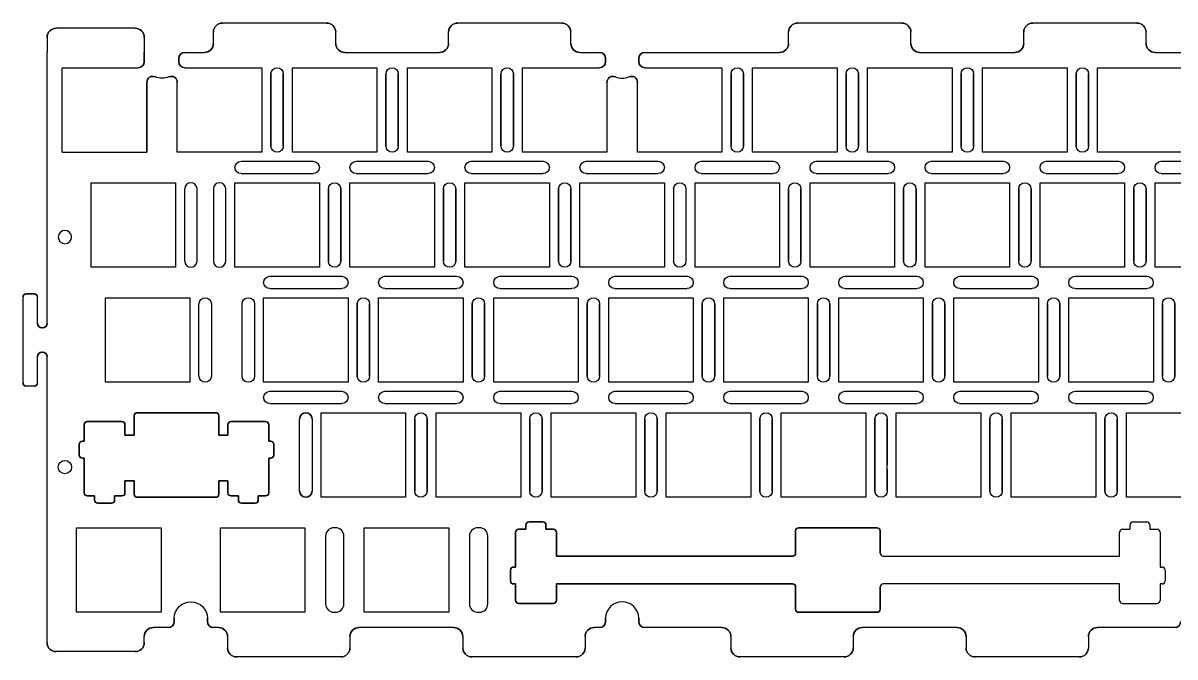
# Model space of a CAD drawing. Header units: millimetres. Extents: x 197 to 514, y 18 to 241.
# Drawn here: x 197.5 to 388.2, y 135.7 to 240.7 of the extents above; entities that cross this region are included whole.
import ezdxf

# ---------------------------------------------------------------- set-up
doc = ezdxf.new("R2010")
doc.units = ezdxf.units.MM
doc.layers.add('1', color=7, linetype='Continuous')
doc.layers.add('248', color=7, linetype='Continuous')

msp = doc.modelspace()

# ---------------------------------------------------------------- linework, layer by layer
for p, q in [((305.21, 213.24), (305.21, 201.29)), ((307.26, 213.24), (307.26, 201.29)), ((380.77, 157.58), (380.77, 156.88)), ((385.8, 156.38), (385.8, 150.61)), ((379.55, 144.58), (385.3, 144.58))]:
    msp.add_line(p, q)
for centre, start, end in [((381.27, 157.58), 90, 180), ((385.3, 156.38), 0, 90), ((379.55, 145.08), 180, 270), ((385.3, 145.08), 270, 360)]:
    msp.add_arc(centre, 0.5, start, end)
at = {"layer": '1'}
for p, q in [((381.27, 158.08), (383.57, 158.08)), ((386.62, 150.11), (386.62, 148.31))]:
    msp.add_line(p, q, dxfattribs=at)
for centre, start, end in [((379.55, 156.38), 90, 180), ((383.57, 157.58), 360, 90), ((339.92, 152.91), 179.9988, 270), ((386.12, 150.11), 0, 90), ((339.92, 147.31), 90, 180.0012), ((386.12, 148.31), 270, 360)]:
    msp.add_arc(centre, 0.5, start, end, dxfattribs=at)
for points in [[(379.55, 156.88), (380.19, 156.88), (380.48, 156.88), (380.77, 156.88)], [(384.07, 157.58), (384.07, 157.18), (384.07, 157.03), (384.07, 156.88)], [(384.07, 156.88), (384.35, 156.88), (384.63, 156.88), (385.3, 156.88)], [(379.05, 152.41), (379.05, 153.53), (379.05, 154.65), (379.05, 156.38)], [(339.92, 152.41), (354.48, 152.41), (366.76, 152.41), (379.05, 152.41)], [(379.05, 147.81), (366.82, 147.81), (354.6, 147.81), (339.92, 147.81)], [(379.05, 145.08), (379.05, 146.67), (379.05, 147.24), (379.05, 147.81)], [(385.8, 147.81), (385.8, 147.25), (385.8, 146.68), (385.8, 145.08)], [(386.12, 147.81), (385.9, 147.81), (385.85, 147.81), (385.8, 147.81)]]:
    msp.add_open_spline(points, degree=3, dxfattribs=at)
msp.add_open_spline([(385.8, 150.61), (385.91, 150.61), (385.96, 150.61), (386.02, 150.61), (386.12, 150.61)], degree=3, knots=[0, 0, 0, 0, 1, 2.418144, 2.418144, 2.418144, 2.418144], dxfattribs=at)
at = {"layer": '248'}
for p, q in [((247.76, 240.71), (230.51, 240.71)), ((247.76, 240.71), (230.51, 240.71)), ((286.7, 240.71), (269.45, 240.71)), ((286.7, 240.71), (269.45, 240.71)), ((343.01, 240.71), (325.76, 240.71)), ((343.01, 240.71), (325.76, 240.71)), ((381.95, 240.71), (364.7, 240.71)), ((381.95, 240.71), (364.7, 240.71)), ((216.06, 239.84), (202.96, 239.84)), ((216.06, 239.84), (202.96, 239.84)), ((229.01, 237.34), (229.01, 239.21)), ((229.01, 237.34), (229.01, 239.21)), ((249.26, 237.34), (249.26, 239.21)), ((249.26, 237.34), (249.26, 239.21)), ((267.95, 237.34), (267.95, 239.21)), ((267.95, 237.34), (267.95, 239.21)), ((288.2, 237.34), (288.2, 239.21)), ((288.2, 237.34), (288.2, 239.21)), ((324.26, 237.34), (324.26, 239.21)), ((324.26, 237.34), (324.26, 239.21)), ((344.51, 237.34), (344.51, 239.21)), ((344.51, 237.34), (344.51, 239.21)), ((363.2, 237.34), (363.2, 239.21)), ((363.2, 237.34), (363.2, 239.21)), ((383.45, 237.34), (383.45, 239.21)), ((383.45, 237.34), (383.45, 239.21)), ((201.46, 238.34), (201.46, 235.84)), ((201.46, 238.34), (201.46, 235.84)), ((217.56, 238.34), (217.56, 235.84)), ((217.56, 238.34), (217.56, 235.84)), ((201.46, 190.96), (201.46, 235.84)), ((201.46, 190.96), (201.46, 235.84)), ((217.56, 234.31), (217.56, 235.84)), ((217.56, 235.84), (217.56, 234.31)), ((223.26, 234.84), (223.26, 234.31)), ((223.26, 234.31), (223.26, 234.84)), ((224.26, 235.84), (227.51, 235.84)), ((224.26, 235.84), (227.51, 235.84)), ((250.76, 235.84), (266.45, 235.84)), ((250.76, 235.84), (266.45, 235.84)), ((289.7, 235.84), (292.95, 235.84)), ((289.7, 235.84), (292.95, 235.84)), ((293.95, 234.31), (293.95, 234.84)), ((293.95, 234.84), (293.95, 234.31)), ((299.45, 234.84), (299.45, 234.31)), ((299.45, 234.31), (299.45, 234.84)), ((300.45, 235.84), (322.76, 235.84)), ((300.45, 235.84), (322.76, 235.84)), ((346.01, 235.84), (361.7, 235.84)), ((346.01, 235.84), (361.7, 235.84)), ((384.95, 235.84), (407.26, 235.84)), ((384.95, 235.84), (407.26, 235.84)), ((203.98, 233.31), (216.56, 233.31)), ((203.98, 219.31), (203.98, 233.31)), ((203.98, 233.31), (216.56, 233.31)), ((203.98, 219.31), (203.98, 233.31)), ((224.26, 233.31), (237.03, 233.31)), ((224.26, 233.31), (237.03, 233.31)), ((237.03, 233.31), (237.03, 219.31)), ((237.03, 233.31), (237.03, 219.31)), ((242.08, 233.31), (256.08, 233.31)), ((242.08, 233.31), (256.08, 233.31)), ((242.08, 219.31), (242.08, 233.31)), ((242.08, 219.31), (242.08, 233.31)), ((256.08, 233.31), (256.08, 219.31)), ((256.08, 233.31), (256.08, 219.31)), ((261.13, 219.31), (261.13, 233.31)), ((261.13, 219.31), (261.13, 233.31)), ((261.13, 233.31), (275.13, 233.31)), ((261.13, 233.31), (275.13, 233.31)), ((275.13, 233.31), (275.13, 219.31)), ((275.13, 233.31), (275.13, 219.31)), ((280.18, 233.31), (292.95, 233.31)), ((280.18, 219.31), (280.18, 233.31)), ((280.18, 233.31), (292.95, 233.31)), ((280.18, 219.31), (280.18, 233.31)), ((300.45, 233.31), (313.23, 233.31)), ((300.45, 233.31), (313.23, 233.31)), ((313.23, 233.31), (313.23, 219.31)), ((313.23, 233.31), (313.23, 219.31)), ((318.28, 233.31), (332.28, 233.31)), ((318.28, 219.31), (318.28, 233.31)), ((318.28, 233.31), (332.28, 233.31)), ((318.28, 219.31), (318.28, 233.31)), ((332.28, 233.31), (332.28, 219.31)), ((332.28, 233.31), (332.28, 219.31)), ((337.33, 219.31), (337.33, 233.31)), ((337.33, 233.31), (351.33, 233.31)), ((337.33, 219.31), (337.33, 233.31)), ((337.33, 233.31), (351.33, 233.31)), ((351.33, 233.31), (351.33, 219.31)), ((351.33, 233.31), (351.33, 219.31)), ((356.38, 219.31), (356.38, 233.31)), ((356.38, 219.31), (356.38, 233.31)), ((356.38, 233.31), (370.38, 233.31)), ((356.38, 233.31), (370.38, 233.31)), ((370.38, 233.31), (370.38, 219.31)), ((370.38, 233.31), (370.38, 219.31)), ((375.43, 219.31), (375.43, 233.31)), ((375.43, 219.31), (375.43, 233.31)), ((375.43, 233.31), (389.43, 233.31)), ((375.43, 233.31), (389.43, 233.31)), ((217.98, 219.31), (217.98, 230.88)), ((217.98, 230.88), (217.98, 219.31)), ((223.03, 219.31), (223.03, 230.88)), ((223.03, 219.31), (223.03, 230.88)), ((238.53, 220.34), (238.53, 232.29)), ((238.53, 232.29), (238.53, 220.34)), ((240.58, 220.34), (240.58, 232.29)), ((240.58, 232.29), (240.58, 220.34)), ((257.58, 220.34), (257.58, 232.29)), ((257.58, 232.29), (257.58, 220.34)), ((259.63, 220.34), (259.63, 232.29)), ((259.63, 232.29), (259.63, 220.34)), ((276.63, 232.29), (276.63, 220.34)), ((276.63, 220.34), (276.63, 232.29)), ((278.68, 220.34), (278.68, 232.29)), ((278.68, 232.29), (278.68, 220.34)), ((294.18, 230.88), (294.18, 219.31)), ((294.18, 230.88), (294.18, 219.31)), ((299.23, 219.31), (299.23, 230.88)), ((299.23, 219.31), (299.23, 230.88)), ((314.73, 220.34), (314.73, 232.29)), ((314.73, 232.29), (314.73, 220.34)), ((316.78, 232.29), (316.78, 220.34)), ((316.78, 220.34), (316.78, 232.29)), ((333.78, 220.34), (333.78, 232.29)), ((333.78, 232.29), (333.78, 220.34)), ((335.83, 220.34), (335.83, 232.29)), ((335.83, 232.29), (335.83, 220.34)), ((352.83, 232.29), (352.83, 220.34)), ((352.83, 220.34), (352.83, 232.29)), ((354.88, 232.29), (354.88, 220.34)), ((354.88, 220.34), (354.88, 232.29)), ((371.88, 232.29), (371.88, 220.34)), ((371.88, 220.34), (371.88, 232.29)), ((373.93, 220.34), (373.93, 232.29)), ((373.93, 232.29), (373.93, 220.34)), ((203.98, 219.31), (217.98, 219.31)), ((203.98, 219.31), (217.98, 219.31)), ((237.03, 219.31), (223.03, 219.31)), ((237.03, 219.31), (223.03, 219.31)), ((233.58, 217.81), (245.53, 217.81)), ((233.58, 217.81), (245.53, 217.81)), ((256.08, 219.31), (242.08, 219.31)), ((256.08, 219.31), (242.08, 219.31)), ((252.63, 217.81), (264.58, 217.81)), ((252.63, 217.81), (264.58, 217.81)), ((275.13, 219.31), (261.13, 219.31)), ((275.13, 219.31), (261.13, 219.31)), ((271.68, 217.81), (283.63, 217.81)), ((271.68, 217.81), (283.63, 217.81)), ((294.18, 219.31), (280.18, 219.31)), ((294.18, 219.31), (280.18, 219.31)), ((290.73, 217.81), (302.68, 217.81)), ((290.73, 217.81), (302.68, 217.81)), ((313.23, 219.31), (299.23, 219.31)), ((313.23, 219.31), (299.23, 219.31)), ((309.78, 217.81), (321.73, 217.81)), ((309.78, 217.81), (321.73, 217.81)), ((332.28, 219.31), (318.28, 219.31)), ((332.28, 219.31), (318.28, 219.31)), ((328.83, 217.81), (340.78, 217.81)), ((328.83, 217.81), (340.78, 217.81)), ((351.33, 219.31), (337.33, 219.31)), ((351.33, 219.31), (337.33, 219.31)), ((347.88, 217.81), (359.83, 217.81)), ((347.88, 217.81), (359.83, 217.81)), ((370.38, 219.31), (356.38, 219.31)), ((370.38, 219.31), (356.38, 219.31)), ((366.93, 217.81), (378.88, 217.81)), ((366.93, 217.81), (378.88, 217.81)), ((389.43, 219.31), (375.43, 219.31)), ((389.43, 219.31), (375.43, 219.31)), ((385.98, 217.81), (397.93, 217.81)), ((385.98, 217.81), (397.93, 217.81)), ((245.53, 215.76), (233.58, 215.76)), ((245.53, 215.76), (233.58, 215.76)), ((264.58, 215.76), (252.63, 215.76)), ((264.58, 215.76), (252.63, 215.76)), ((283.63, 215.76), (271.68, 215.76)), ((283.63, 215.76), (271.68, 215.76)), ((302.68, 215.76), (290.73, 215.76)), ((302.68, 215.76), (290.73, 215.76)), ((321.73, 215.76), (309.78, 215.76)), ((321.73, 215.76), (309.78, 215.76)), ((340.78, 215.76), (328.83, 215.76)), ((340.78, 215.76), (328.83, 215.76)), ((359.83, 215.76), (347.88, 215.76)), ((359.83, 215.76), (347.88, 215.76)), ((378.88, 215.76), (366.93, 215.76)), ((378.88, 215.76), (366.93, 215.76)), ((397.93, 215.76), (385.98, 215.76)), ((397.93, 215.76), (385.98, 215.76)), ((208.74, 200.26), (208.74, 214.26)), ((208.74, 214.26), (222.74, 214.26)), ((208.74, 214.26), (222.74, 214.26)), ((208.74, 200.26), (208.74, 214.26)), ((222.74, 214.26), (222.74, 200.26)), ((222.74, 214.26), (222.74, 200.26)), ((232.56, 200.26), (232.56, 214.26)), ((232.56, 200.26), (232.56, 214.26)), ((232.56, 214.26), (246.56, 214.26)), ((232.56, 214.26), (246.56, 214.26)), ((246.56, 214.26), (246.56, 200.26)), ((246.56, 214.26), (246.56, 200.26)), ((251.61, 200.26), (251.61, 214.26)), ((251.61, 200.26), (251.61, 214.26)), ((251.61, 214.26), (265.61, 214.26)), ((251.61, 214.26), (265.61, 214.26)), ((265.61, 214.26), (265.61, 200.26)), ((265.61, 214.26), (265.61, 200.26)), ((270.66, 200.26), (270.66, 214.26)), ((270.66, 214.26), (284.66, 214.26)), ((270.66, 214.26), (284.66, 214.26)), ((270.66, 200.26), (270.66, 214.26)), ((284.66, 214.26), (284.66, 200.26)), ((284.66, 214.26), (284.66, 200.26)), ((289.71, 200.26), (289.71, 214.26)), ((289.71, 200.26), (289.71, 214.26)), ((289.71, 214.26), (303.7, 214.26)), ((289.71, 214.26), (303.7, 214.26)), ((303.7, 214.26), (303.7, 200.26)), ((303.7, 214.26), (303.7, 200.26)), ((308.76, 214.26), (322.75, 214.26)), ((308.76, 200.26), (308.76, 214.26)), ((308.76, 214.26), (322.75, 214.26)), ((308.76, 200.26), (308.76, 214.26)), ((322.75, 214.26), (322.75, 200.26)), ((322.75, 214.26), (322.75, 200.26)), ((327.81, 214.26), (341.8, 214.26)), ((327.81, 200.26), (327.81, 214.26)), ((327.81, 200.26), (327.81, 214.26)), ((327.81, 214.26), (341.8, 214.26)), ((341.8, 214.26), (341.8, 200.26)), ((341.8, 214.26), (341.8, 200.26)), ((346.86, 214.26), (360.85, 214.26)), ((346.86, 200.26), (346.86, 214.26)), ((346.86, 214.26), (360.85, 214.26)), ((346.86, 200.26), (346.86, 214.26)), ((360.85, 214.26), (360.85, 200.26)), ((360.85, 214.26), (360.85, 200.26)), ((365.91, 200.26), (365.91, 214.26)), ((365.91, 200.26), (365.91, 214.26)), ((365.91, 214.26), (379.9, 214.26)), ((365.91, 214.26), (379.9, 214.26)), ((379.9, 214.26), (379.9, 200.26)), ((379.9, 214.26), (379.9, 200.26)), ((384.96, 214.26), (398.95, 214.26)), ((384.96, 214.26), (398.95, 214.26)), ((384.96, 200.26), (384.96, 214.26)), ((384.96, 200.26), (384.96, 214.26)), ((224.24, 213.24), (224.24, 201.29)), ((224.24, 213.24), (224.24, 201.29)), ((226.29, 201.29), (226.29, 213.24)), ((226.29, 201.29), (226.29, 213.24)), ((229.01, 213.24), (229.01, 201.29)), ((229.01, 213.24), (229.01, 201.29)), ((231.06, 201.29), (231.06, 213.24)), ((231.06, 201.29), (231.06, 213.24)), ((248.06, 201.29), (248.06, 213.24)), ((248.06, 213.24), (248.06, 201.29)), ((250.11, 201.29), (250.11, 213.24)), ((250.11, 213.24), (250.11, 201.29)), ((267.11, 201.29), (267.11, 213.24)), ((267.11, 213.24), (267.11, 201.29)), ((269.16, 201.29), (269.16, 213.24)), ((269.16, 213.24), (269.16, 201.29)), ((286.16, 201.29), (286.16, 213.24)), ((286.16, 213.24), (286.16, 201.29)), ((288.21, 213.24), (288.21, 201.29)), ((288.21, 201.29), (288.21, 213.24)), ((324.26, 213.24), (324.26, 201.29)), ((324.26, 201.29), (324.26, 213.24)), ((326.31, 201.29), (326.31, 213.24)), ((326.31, 213.24), (326.31, 201.29)), ((343.31, 213.24), (343.31, 201.29)), ((343.31, 201.29), (343.31, 213.24)), ((345.36, 201.29), (345.36, 213.24)), ((345.36, 213.24), (345.36, 201.29)), ((362.36, 201.29), (362.36, 213.24)), ((362.36, 213.24), (362.36, 201.29)), ((364.41, 213.24), (364.41, 201.29)), ((364.41, 201.29), (364.41, 213.24)), ((381.41, 213.24), (381.41, 201.29)), ((381.41, 201.29), (381.41, 213.24)), ((383.46, 213.24), (383.46, 201.29)), ((383.46, 201.29), (383.46, 213.24)), ((222.74, 200.26), (208.74, 200.26)), ((222.74, 200.26), (208.74, 200.26)), ((246.56, 200.26), (232.56, 200.26)), ((246.56, 200.26), (232.56, 200.26)), ((238.34, 198.76), (250.29, 198.76)), ((238.34, 198.76), (250.29, 198.76)), ((265.61, 200.26), (251.61, 200.26)), ((265.61, 200.26), (251.61, 200.26)), ((257.39, 198.76), (269.34, 198.76)), ((257.39, 198.76), (269.34, 198.76)), ((284.66, 200.26), (270.66, 200.26)), ((284.66, 200.26), (270.66, 200.26)), ((276.44, 198.76), (288.39, 198.76)), ((276.44, 198.76), (288.39, 198.76)), ((303.7, 200.26), (289.71, 200.26)), ((303.7, 200.26), (289.71, 200.26)), ((295.49, 198.76), (307.44, 198.76)), ((295.49, 198.76), (307.44, 198.76)), ((322.75, 200.26), (308.76, 200.26)), ((322.75, 200.26), (308.76, 200.26)), ((314.54, 198.76), (326.49, 198.76)), ((314.54, 198.76), (326.49, 198.76)), ((341.8, 200.26), (327.81, 200.26)), ((341.8, 200.26), (327.81, 200.26)), ((333.59, 198.76), (345.54, 198.76)), ((333.59, 198.76), (345.54, 198.76)), ((360.85, 200.26), (346.86, 200.26)), ((360.85, 200.26), (346.86, 200.26)), ((352.64, 198.76), (364.59, 198.76)), ((352.64, 198.76), (364.59, 198.76)), ((379.9, 200.26), (365.91, 200.26)), ((379.9, 200.26), (365.91, 200.26)), ((371.69, 198.76), (383.64, 198.76)), ((371.69, 198.76), (383.64, 198.76)), ((398.95, 200.26), (384.96, 200.26)), ((398.95, 200.26), (384.96, 200.26)), ((250.29, 196.71), (238.34, 196.71)), ((250.29, 196.71), (238.34, 196.71)), ((269.34, 196.71), (257.39, 196.71)), ((269.34, 196.71), (257.39, 196.71)), ((288.39, 196.71), (276.44, 196.71)), ((288.39, 196.71), (276.44, 196.71)), ((307.44, 196.71), (295.49, 196.71)), ((307.44, 196.71), (295.49, 196.71)), ((326.49, 196.71), (314.54, 196.71)), ((326.49, 196.71), (314.54, 196.71)), ((345.54, 196.71), (333.59, 196.71)), ((345.54, 196.71), (333.59, 196.71)), ((364.59, 196.71), (352.64, 196.71)), ((364.59, 196.71), (352.64, 196.71)), ((383.64, 196.71), (371.69, 196.71)), ((383.64, 196.71), (371.69, 196.71)), ((197.48, 181.09), (197.48, 195.34)), ((197.48, 181.09), (197.48, 195.34)), ((199.36, 195.84), (197.98, 195.84)), ((197.98, 195.84), (199.36, 195.84)), ((199.86, 190.96), (199.86, 195.34)), ((199.86, 190.96), (199.86, 195.34)), ((211.12, 181.21), (211.12, 195.21)), ((211.12, 195.21), (225.12, 195.21)), ((211.12, 181.21), (211.12, 195.21)), ((211.12, 195.21), (225.12, 195.21)), ((225.12, 195.21), (225.12, 181.21)), ((225.12, 195.21), (225.12, 181.21)), ((237.32, 181.21), (237.32, 195.21)), ((237.32, 195.21), (251.32, 195.21)), ((237.32, 181.21), (237.32, 195.21)), ((237.32, 195.21), (251.32, 195.21)), ((251.32, 195.21), (251.32, 181.21)), ((251.32, 195.21), (251.32, 181.21)), ((256.37, 195.21), (270.37, 195.21)), ((256.37, 181.21), (256.37, 195.21)), ((256.37, 195.21), (270.37, 195.21)), ((256.37, 181.21), (256.37, 195.21)), ((270.37, 195.21), (270.37, 181.21)), ((270.37, 195.21), (270.37, 181.21)), ((275.42, 195.21), (289.42, 195.21)), ((275.42, 195.21), (289.42, 195.21)), ((275.42, 181.21), (275.42, 195.21)), ((275.42, 181.21), (275.42, 195.21)), ((289.42, 195.21), (289.42, 181.21)), ((289.42, 195.21), (289.42, 181.21)), ((294.47, 195.21), (308.47, 195.21)), ((294.47, 181.21), (294.47, 195.21)), ((294.47, 195.21), (308.47, 195.21)), ((294.47, 181.21), (294.47, 195.21)), ((308.47, 195.21), (308.47, 181.21)), ((308.47, 195.21), (308.47, 181.21)), ((313.52, 181.21), (313.52, 195.21)), ((313.52, 195.21), (327.52, 195.21)), ((313.52, 195.21), (327.52, 195.21)), ((313.52, 181.21), (313.52, 195.21)), ((327.52, 195.21), (327.52, 181.21)), ((327.52, 195.21), (327.52, 181.21)), ((332.57, 195.21), (346.57, 195.21)), ((332.57, 181.21), (332.57, 195.21)), ((332.57, 195.21), (346.57, 195.21)), ((332.57, 181.21), (332.57, 195.21)), ((346.57, 195.21), (346.57, 181.21)), ((346.57, 195.21), (346.57, 181.21)), ((351.62, 195.21), (365.62, 195.21)), ((351.62, 195.21), (365.62, 195.21)), ((351.62, 181.21), (351.62, 195.21)), ((351.62, 181.21), (351.62, 195.21)), ((365.62, 195.21), (365.62, 181.21)), ((365.62, 195.21), (365.62, 181.21)), ((370.67, 195.21), (384.67, 195.21)), ((370.67, 181.21), (370.67, 195.21)), ((370.67, 195.21), (384.67, 195.21)), ((370.67, 181.21), (370.67, 195.21)), ((384.67, 195.21), (384.67, 181.21)), ((384.67, 195.21), (384.67, 181.21)), ((226.62, 182.24), (226.62, 194.19)), ((226.62, 182.24), (226.62, 194.19)), ((228.67, 194.19), (228.67, 182.24)), ((228.67, 194.19), (228.67, 182.24)), ((233.77, 182.24), (233.77, 194.19)), ((233.77, 182.24), (233.77, 194.19)), ((235.82, 194.19), (235.82, 182.24)), ((235.82, 194.19), (235.82, 182.24)), ((252.82, 194.19), (252.82, 182.24)), ((252.82, 182.24), (252.82, 194.19)), ((254.87, 194.19), (254.87, 182.24)), ((254.87, 182.24), (254.87, 194.19)), ((271.87, 182.24), (271.87, 194.19)), ((271.87, 194.19), (271.87, 182.24)), ((273.92, 194.19), (273.92, 182.24)), ((273.92, 182.24), (273.92, 194.19)), ((290.92, 182.24), (290.92, 194.19)), ((290.92, 194.19), (290.92, 182.24)), ((292.97, 194.19), (292.97, 182.24)), ((292.97, 182.24), (292.97, 194.19)), ((309.97, 194.19), (309.97, 182.24)), ((309.97, 182.24), (309.97, 194.19)), ((312.02, 194.19), (312.02, 182.24)), ((312.02, 182.24), (312.02, 194.19)), ((329.02, 182.24), (329.02, 194.19)), ((329.02, 194.19), (329.02, 182.24)), ((331.07, 182.24), (331.07, 194.19)), ((331.07, 194.19), (331.07, 182.24)), ((348.07, 194.19), (348.07, 182.24)), ((348.07, 182.24), (348.07, 194.19)), ((350.12, 182.24), (350.12, 194.19)), ((350.12, 194.19), (350.12, 182.24)), ((367.12, 182.24), (367.12, 194.19)), ((367.12, 194.19), (367.12, 182.24)), ((369.17, 194.19), (369.17, 182.24)), ((369.17, 182.24), (369.17, 194.19)), ((386.17, 194.19), (386.17, 182.24)), ((386.17, 182.24), (386.17, 194.19)), ((388.22, 194.19), (388.22, 182.24)), ((388.22, 182.24), (388.22, 194.19)), ((200.61, 190.21), (200.71, 190.21)), ((200.71, 190.21), (200.61, 190.21)), ((199.86, 181.09), (199.86, 185.46)), ((199.86, 181.09), (199.86, 185.46)), ((200.71, 186.21), (200.61, 186.21)), ((200.71, 186.21), (200.61, 186.21)), ((201.46, 140.79), (201.46, 185.46)), ((201.46, 140.79), (201.46, 185.46)), ((199.36, 180.59), (197.98, 180.59)), ((199.36, 180.59), (197.98, 180.59)), ((225.12, 181.21), (211.12, 181.21)), ((225.12, 181.21), (211.12, 181.21)), ((251.32, 181.21), (237.32, 181.21)), ((251.32, 181.21), (237.32, 181.21)), ((238.34, 179.71), (250.29, 179.71)), ((238.34, 179.71), (250.29, 179.71)), ((270.37, 181.21), (256.37, 181.21)), ((270.37, 181.21), (256.37, 181.21)), ((257.39, 179.71), (269.34, 179.71)), ((257.39, 179.71), (269.34, 179.71)), ((289.42, 181.21), (275.42, 181.21)), ((289.42, 181.21), (275.42, 181.21)), ((276.44, 179.71), (288.39, 179.71)), ((276.44, 179.71), (288.39, 179.71)), ((308.47, 181.21), (294.47, 181.21)), ((308.47, 181.21), (294.47, 181.21)), ((295.49, 179.71), (307.44, 179.71)), ((295.49, 179.71), (307.44, 179.71)), ((327.52, 181.21), (313.52, 181.21)), ((327.52, 181.21), (313.52, 181.21)), ((314.54, 179.71), (326.49, 179.71)), ((314.54, 179.71), (326.49, 179.71)), ((346.57, 181.21), (332.57, 181.21)), ((346.57, 181.21), (332.57, 181.21)), ((333.59, 179.71), (345.54, 179.71)), ((333.59, 179.71), (345.54, 179.71)), ((365.62, 181.21), (351.62, 181.21)), ((365.62, 181.21), (351.62, 181.21)), ((352.64, 179.71), (364.59, 179.71)), ((352.64, 179.71), (364.59, 179.71)), ((384.67, 181.21), (370.67, 181.21)), ((384.67, 181.21), (370.67, 181.21)), ((371.69, 179.71), (383.64, 179.71)), ((371.69, 179.71), (383.64, 179.71)), ((250.29, 177.66), (238.34, 177.66)), ((250.29, 177.66), (238.34, 177.66)), ((269.34, 177.66), (257.39, 177.66)), ((269.34, 177.66), (257.39, 177.66)), ((288.39, 177.66), (276.44, 177.66)), ((288.39, 177.66), (276.44, 177.66)), ((307.44, 177.66), (295.49, 177.66)), ((307.44, 177.66), (295.49, 177.66)), ((326.49, 177.66), (314.54, 177.66)), ((326.49, 177.66), (314.54, 177.66)), ((345.54, 177.66), (333.59, 177.66)), ((345.54, 177.66), (333.59, 177.66)), ((364.59, 177.66), (352.64, 177.66)), ((364.59, 177.66), (352.64, 177.66)), ((383.64, 177.66), (371.69, 177.66)), ((383.64, 177.66), (371.69, 177.66)), ((215.89, 175.66), (215.89, 172.46)), ((229.39, 176.16), (216.39, 176.16)), ((216.39, 176.16), (229.39, 176.16)), ((229.89, 172.46), (229.89, 175.66)), ((246.84, 176.16), (260.84, 176.16)), ((246.84, 176.16), (260.84, 176.16)), ((246.84, 162.16), (246.84, 176.16)), ((246.84, 162.16), (246.84, 176.16)), ((260.84, 176.16), (260.84, 162.16)), ((260.84, 176.16), (260.84, 162.16)), ((265.89, 162.16), (265.89, 176.16)), ((265.89, 162.16), (265.89, 176.16)), ((265.89, 176.16), (279.89, 176.16)), ((265.89, 176.16), (279.89, 176.16)), ((279.89, 176.16), (279.89, 162.16)), ((279.89, 176.16), (279.89, 162.16)), ((284.94, 162.16), (284.94, 176.16)), ((284.94, 176.16), (298.94, 176.16)), ((284.94, 162.16), (284.94, 176.16)), ((284.94, 176.16), (298.94, 176.16)), ((298.94, 176.16), (298.94, 162.16)), ((298.94, 176.16), (298.94, 162.16)), ((303.99, 162.16), (303.99, 176.16)), ((303.99, 162.16), (303.99, 176.16)), ((303.99, 176.16), (317.99, 176.16)), ((303.99, 176.16), (317.99, 176.16)), ((317.99, 176.16), (317.99, 162.16)), ((317.99, 176.16), (317.99, 162.16)), ((323.04, 176.16), (337.04, 176.16)), ((323.04, 162.16), (323.04, 176.16)), ((323.04, 176.16), (337.04, 176.16)), ((323.04, 162.16), (323.04, 176.16)), ((337.04, 176.16), (337.04, 162.16)), ((337.04, 176.16), (337.04, 162.16)), ((342.09, 162.16), (342.09, 176.16)), ((342.09, 162.16), (342.09, 176.16)), ((342.09, 176.16), (356.09, 176.16)), ((342.09, 176.16), (356.09, 176.16)), ((356.09, 176.16), (356.09, 162.16)), ((356.09, 176.16), (356.09, 162.16)), ((361.14, 176.16), (375.14, 176.16)), ((361.14, 176.16), (375.14, 176.16)), ((361.14, 162.16), (361.14, 176.16)), ((361.14, 162.16), (361.14, 176.16)), ((375.14, 176.16), (375.14, 162.16)), ((375.14, 176.16), (375.14, 162.16)), ((380.19, 162.16), (380.19, 176.16)), ((380.19, 176.16), (394.19, 176.16)), ((380.19, 162.16), (380.19, 176.16)), ((380.19, 176.16), (394.19, 176.16)), ((207.61, 174.19), (207.61, 171.46)), ((208.11, 174.69), (213.86, 174.69)), ((213.86, 174.69), (208.11, 174.69)), ((214.36, 172.46), (214.36, 174.19)), ((231.41, 174.19), (231.41, 172.46)), ((237.66, 174.69), (231.91, 174.69)), ((231.91, 174.69), (237.66, 174.69)), ((238.16, 171.46), (238.16, 174.19)), ((243.29, 163.19), (243.29, 175.14)), ((243.29, 163.19), (243.29, 175.14)), ((245.34, 175.14), (245.34, 163.19)), ((245.34, 175.14), (245.34, 163.19)), ((262.34, 175.14), (262.34, 163.19)), ((262.34, 163.19), (262.34, 175.14)), ((264.39, 175.14), (264.39, 163.19)), ((264.39, 163.19), (264.39, 175.14)), ((281.39, 163.19), (281.39, 175.14)), ((281.39, 175.14), (281.39, 163.19)), ((283.44, 175.14), (283.44, 163.19)), ((283.44, 163.19), (283.44, 175.14)), ((300.44, 163.19), (300.44, 175.14)), ((300.44, 175.14), (300.44, 163.19)), ((302.49, 175.14), (302.49, 163.19)), ((302.49, 163.19), (302.49, 175.14)), ((319.49, 163.19), (319.49, 175.14)), ((319.49, 175.14), (319.49, 163.19)), ((321.54, 175.14), (321.54, 163.19)), ((321.54, 163.19), (321.54, 175.14)), ((338.54, 175.14), (338.54, 166.76)), ((338.54, 166.76), (338.54, 175.14)), ((340.59, 175.14), (340.59, 167.56)), ((340.59, 166.76), (340.59, 175.14)), ((357.59, 163.19), (357.59, 175.14)), ((357.59, 175.14), (357.59, 163.19)), ((359.64, 163.19), (359.64, 175.14)), ((359.64, 175.14), (359.64, 163.19)), ((376.64, 163.19), (376.64, 175.14)), ((376.64, 175.14), (376.64, 163.19)), ((378.69, 175.14), (378.69, 163.19)), ((378.69, 163.19), (378.69, 175.14)), ((215.89, 172.46), (214.36, 172.46)), ((214.36, 172.46), (215.89, 172.46)), ((229.89, 172.46), (231.41, 172.46)), ((231.41, 172.46), (229.89, 172.46)), ((206.79, 170.96), (206.79, 169.16)), ((206.79, 169.16), (206.79, 170.96)), ((207.61, 171.46), (207.29, 171.46)), ((238.49, 171.46), (238.16, 171.46)), ((238.99, 169.16), (238.99, 170.96)), ((238.99, 170.96), (238.99, 169.16)), ((207.29, 168.66), (207.61, 168.66)), ((207.61, 168.66), (207.61, 162.89)), ((238.16, 162.89), (238.16, 168.66)), ((238.16, 168.66), (238.49, 168.66)), ((338.54, 163.19), (338.54, 166.76)), ((338.54, 166.76), (338.54, 163.19)), ((340.59, 163.19), (340.59, 166.76)), ((340.59, 166.76), (340.59, 163.19)), ((214.36, 162.89), (214.36, 164.86)), ((215.89, 164.86), (214.36, 164.86)), ((214.36, 164.86), (215.89, 164.86)), ((215.89, 164.86), (215.89, 162.66)), ((229.89, 164.86), (231.41, 164.86)), ((231.41, 164.86), (229.89, 164.86)), ((229.89, 162.66), (229.89, 164.86)), ((231.41, 164.86), (231.41, 162.89)), ((208.11, 162.39), (209.34, 162.39)), ((209.34, 162.39), (209.34, 161.69)), ((212.64, 162.39), (213.86, 162.39)), ((212.64, 161.69), (212.64, 162.39)), ((229.39, 162.16), (216.39, 162.16)), ((216.39, 162.16), (229.39, 162.16)), ((231.91, 162.39), (233.14, 162.39)), ((233.14, 162.39), (233.14, 161.69)), ((236.44, 161.69), (236.44, 162.39)), ((236.44, 162.39), (237.66, 162.39)), ((260.84, 162.16), (246.84, 162.16)), ((260.84, 162.16), (246.84, 162.16)), ((279.89, 162.16), (265.89, 162.16)), ((279.89, 162.16), (265.89, 162.16)), ((298.94, 162.16), (284.94, 162.16)), ((298.94, 162.16), (284.94, 162.16)), ((317.99, 162.16), (303.99, 162.16)), ((317.99, 162.16), (303.99, 162.16)), ((337.04, 162.16), (323.04, 162.16)), ((337.04, 162.16), (323.04, 162.16)), ((356.09, 162.16), (342.09, 162.16)), ((356.09, 162.16), (342.09, 162.16)), ((375.14, 162.16), (361.14, 162.16)), ((375.14, 162.16), (361.14, 162.16)), ((394.19, 162.16), (380.19, 162.16)), ((394.19, 162.16), (380.19, 162.16)), ((212.14, 161.19), (209.84, 161.19)), ((209.84, 161.19), (212.14, 161.19)), ((235.94, 161.19), (233.64, 161.19)), ((233.64, 161.19), (235.94, 161.19)), ((206.36, 143.11), (206.36, 157.11)), ((206.36, 157.11), (220.36, 157.11)), ((206.36, 143.11), (206.36, 157.11)), ((206.36, 157.11), (220.36, 157.11)), ((220.36, 157.11), (220.36, 143.11)), ((220.36, 157.11), (220.36, 143.11)), ((230.17, 157.11), (244.17, 157.11)), ((230.17, 143.11), (230.17, 157.11)), ((230.17, 157.11), (244.17, 157.11)), ((230.17, 143.11), (230.17, 157.11)), ((244.17, 157.11), (244.17, 143.11)), ((244.17, 157.11), (244.17, 143.11)), ((249.23, 157.11), (248.98, 157.11)), ((249.23, 157.11), (248.98, 157.11)), ((253.99, 157.11), (267.99, 157.11)), ((253.99, 143.11), (253.99, 157.11)), ((253.99, 143.11), (253.99, 157.11)), ((253.99, 157.11), (267.99, 157.11)), ((267.99, 157.11), (267.99, 143.11)), ((267.99, 157.11), (267.99, 143.11)), ((273.05, 157.11), (272.79, 157.11)), ((273.05, 157.11), (272.79, 157.11)), ((280.77, 156.88), (279.55, 156.88)), ((280.77, 157.58), (280.77, 156.88)), ((281.27, 158.08), (283.57, 158.08)), ((283.57, 158.08), (281.27, 158.08)), ((284.07, 156.88), (284.07, 157.58)), ((285.3, 156.88), (284.07, 156.88)), ((325.42, 152.91), (325.42, 156.61)), ((325.42, 156.61), (325.42, 152.91)), ((338.92, 157.11), (325.92, 157.11)), ((339.42, 156.61), (339.42, 152.91)), ((339.42, 152.91), (339.42, 156.61)), ((247.58, 155.71), (247.58, 144.51)), ((247.58, 155.71), (247.58, 144.51)), ((250.63, 144.51), (250.63, 155.71)), ((250.63, 144.51), (250.63, 155.71)), ((271.39, 155.71), (271.39, 144.51)), ((271.39, 155.71), (271.39, 144.51)), ((274.45, 144.51), (274.45, 155.71)), ((274.45, 144.51), (274.45, 155.71)), ((279.05, 156.38), (279.05, 150.61)), ((285.8, 152.41), (285.8, 156.38)), ((324.92, 152.41), (285.8, 152.41)), ((278.22, 150.11), (278.22, 148.31)), ((278.22, 148.31), (278.22, 150.11)), ((279.05, 150.61), (278.72, 150.61)), ((278.72, 147.81), (279.05, 147.81)), ((279.05, 147.81), (279.05, 145.08)), ((285.8, 145.08), (285.8, 147.81)), ((285.8, 147.81), (324.92, 147.81)), ((325.42, 147.31), (325.42, 143.61)), ((325.42, 143.61), (325.42, 147.31)), ((339.42, 147.31), (339.42, 143.61)), ((339.42, 143.61), (339.42, 147.31)), ((220.36, 143.11), (206.36, 143.11)), ((220.36, 143.11), (206.36, 143.11)), ((244.17, 143.11), (230.17, 143.11)), ((244.17, 143.11), (230.17, 143.11)), ((248.98, 143.11), (249.23, 143.11)), ((248.98, 143.11), (249.23, 143.11)), ((267.99, 143.11), (253.99, 143.11)), ((267.99, 143.11), (253.99, 143.11)), ((272.79, 143.11), (273.05, 143.11)), ((272.79, 143.11), (273.05, 143.11)), ((285.3, 144.58), (279.55, 144.58)), ((279.55, 144.58), (285.3, 144.58)), ((325.92, 143.11), (338.92, 143.11)), ((222.52, 142.11), (222.52, 141.59)), ((222.52, 141.59), (222.52, 142.11)), ((228.02, 141.59), (228.02, 142.11)), ((228.02, 142.11), (228.02, 141.59)), ((293.95, 141.59), (293.95, 142.11)), ((293.95, 142.11), (293.95, 141.59)), ((299.45, 141.59), (299.45, 142.11)), ((299.45, 142.11), (299.45, 141.59)), ((201.46, 140.79), (201.46, 140.79)), ((201.46, 140.79), (201.46, 140.79)), ((201.46, 138.09), (201.46, 140.79)), ((201.46, 138.09), (201.46, 140.79)), ((221.52, 140.59), (219.06, 140.59)), ((221.52, 140.59), (219.06, 140.59)), ((229.86, 140.59), (229.02, 140.59)), ((229.86, 140.59), (229.02, 140.59)), ((268.81, 140.59), (253.11, 140.59)), ((268.81, 140.59), (253.11, 140.59)), ((292.95, 140.59), (292.06, 140.59)), ((292.95, 140.59), (292.06, 140.59)), ((313.21, 140.59), (300.45, 140.59)), ((313.21, 140.59), (300.45, 140.59)), ((352.15, 140.59), (336.46, 140.59)), ((352.15, 140.59), (336.46, 140.59)), ((388.21, 140.59), (375.4, 140.59)), ((388.21, 140.59), (375.4, 140.59)), ((217.56, 138.09), (217.56, 139.09)), ((217.56, 138.09), (217.56, 139.09)), ((231.36, 139.09), (231.36, 137.21)), ((231.36, 139.09), (231.36, 137.21)), ((251.61, 139.09), (251.61, 137.21)), ((251.61, 139.09), (251.61, 137.21)), ((270.31, 139.09), (270.31, 137.21)), ((270.31, 139.09), (270.31, 137.21)), ((290.56, 139.09), (290.56, 137.21)), ((290.56, 139.09), (290.56, 137.21)), ((314.71, 139.09), (314.71, 137.21)), ((314.71, 139.09), (314.71, 137.21)), ((334.96, 139.09), (334.96, 137.21)), ((334.96, 139.09), (334.96, 137.21)), ((353.65, 139.09), (353.65, 137.21)), ((353.65, 139.09), (353.65, 137.21)), ((373.9, 139.09), (373.9, 137.21)), ((373.9, 139.09), (373.9, 137.21)), ((216.06, 136.59), (202.96, 136.59)), ((216.06, 136.59), (202.96, 136.59)), ((250.11, 135.71), (232.86, 135.71)), ((250.11, 135.71), (232.86, 135.71)), ((289.06, 135.71), (271.81, 135.71)), ((289.06, 135.71), (271.81, 135.71)), ((333.46, 135.71), (316.21, 135.71)), ((333.46, 135.71), (316.21, 135.71)), ((372.4, 135.71), (355.15, 135.71)), ((372.4, 135.71), (355.15, 135.71))]:
    msp.add_line(p, q, dxfattribs=at)
at = {"layer": '248', "extrusion": (0, 0, -1)}
msp.add_circle((-204.42, 205.26), 1.1, dxfattribs=at)
msp.add_circle((-204.42, 205.26), 1.1, dxfattribs=at)
at = {"layer": '248'}
msp.add_circle((204.42, 167.16), 1.1, dxfattribs=at)
msp.add_circle((204.42, 167.16), 1.1, dxfattribs=at)
for centre, radius, start, end in [((230.51, 239.21), 1.5, 90, 180), ((247.76, 239.21), 1.5, 0, 90), ((269.45, 239.21), 1.5, 90, 180), ((286.7, 239.21), 1.5, 0, 90), ((325.76, 239.21), 1.5, 90, 180), ((343.01, 239.21), 1.5, 0, 90), ((364.7, 239.21), 1.5, 90, 180), ((381.95, 239.21), 1.5, 0, 90), ((202.96, 238.34), 1.5, 90, 180), ((216.06, 238.34), 1.5, 0, 90), ((227.51, 237.34), 1.5, -90, 0), ((250.76, 237.34), 1.5, 180, 270), ((266.45, 237.34), 1.5, -90, 0), ((289.7, 237.34), 1.5, 180, 270), ((322.76, 237.34), 1.5, -90, 0), ((346.01, 237.34), 1.5, 180, 270), ((361.7, 237.34), 1.5, -90, 0), ((384.95, 237.34), 1.5, 180, 270), ((224.26, 234.84), 1, 90, 180), ((292.95, 234.84), 1, 0, 90), ((300.45, 234.84), 1, 90, 180), ((216.56, 234.31), 1, -90, 0), ((224.26, 234.31), 1, 180, 270), ((292.95, 234.31), 1, -90, 0), ((300.45, 234.31), 1, 180, 270), ((218.98, 230.88), 1, 65.9953, 180), ((222.03, 230.88), 1, 0, 113.9949), ((295.18, 230.88), 1, 66.0105, 180), ((296.7, 234.31), 2.75, 246.0105, 293.99), ((296.7, 234.31), 2.75, 246.0105, 293.99), ((298.23, 230.88), 1, 0, 113.99), ((225.27, 213.24), 1.02, 0, 180), ((225.27, 213.24), 1.02, 0, 180), ((230.03, 213.24), 1.02, 0, 180), ((230.03, 213.24), 1.02, 0, 180), ((225.27, 201.29), 1.02, -180, 0), ((225.27, 201.29), 1.02, -180, 0), ((230.03, 201.29), 1.02, -180, 0), ((230.03, 201.29), 1.02, -180, 0), ((197.98, 195.34), 0.5, 90, 180), ((199.36, 195.34), 0.5, 0, 90), ((200.61, 190.96), 0.75, 180, 270), ((200.71, 190.96), 0.75, -90, 0), ((200.61, 185.46), 0.75, 90, 180), ((200.71, 185.46), 0.75, 0, 90), ((197.98, 181.09), 0.5, 180, 270), ((199.36, 181.09), 0.5, 270, 360), ((216.39, 175.66), 0.5, 90, 180.0018), ((229.39, 175.66), 0.5, 359.9982, 90), ((244.32, 175.14), 1.02, 0, 180), ((208.11, 174.19), 0.5, 90, 180), ((213.86, 174.19), 0.5, 0, 90), ((231.91, 174.19), 0.5, 90, 180), ((237.66, 174.19), 0.5, 0, 90), ((207.29, 170.96), 0.5, 90, 180), ((238.49, 170.96), 0.5, 0, 90), ((207.29, 169.16), 0.5, 180, 270), ((238.49, 169.16), 0.5, 270, 0), ((208.11, 162.89), 0.5, 180, 270), ((213.86, 162.89), 0.5, 270, 0), ((216.39, 162.66), 0.5, 179.9982, 270), ((229.39, 162.66), 0.5, 270, 0.0018), ((231.91, 162.89), 0.5, 180, 270), ((237.66, 162.89), 0.5, 270, 0), ((244.32, 163.19), 1.02, 180, 360), ((209.84, 161.69), 0.5, 180, 270), ((212.14, 161.69), 0.5, 270, 0), ((233.64, 161.69), 0.5, 180, 270), ((235.94, 161.69), 0.5, 270, 0), ((248.98, 155.71), 1.4, 90, 180), ((248.98, 155.71), 1.4, 90, 180), ((249.23, 155.71), 1.4, 0, 90), ((249.23, 155.71), 1.4, 0, 90), ((272.79, 155.71), 1.4, 90, 180), ((272.79, 155.71), 1.4, 90, 180), ((273.05, 155.71), 1.4, 0, 90), ((273.05, 155.71), 1.4, 0, 90), ((279.55, 156.38), 0.5, 90, 180), ((281.27, 157.58), 0.5, 90, 180), ((283.57, 157.58), 0.5, 0, 90), ((285.3, 156.38), 0.5, 0, 90), ((325.92, 156.61), 0.5, 90, 180), ((338.92, 156.61), 0.5, 0, 90), ((324.92, 152.91), 0.5, -90, 0.0012), ((278.72, 150.11), 0.5, 90, 180), ((278.72, 148.31), 0.5, 180, 270), ((324.92, 147.31), 0.5, -0.0012, 90), ((279.55, 145.08), 0.5, 180, 270), ((285.3, 145.08), 0.5, 270, 360), ((248.98, 144.51), 1.4, 180, 270), ((248.98, 144.51), 1.4, 180, 270), ((249.23, 144.51), 1.4, -90, 0), ((249.23, 144.51), 1.4, -90, 0), ((272.79, 144.51), 1.4, 180, 270), ((272.79, 144.51), 1.4, 180, 270), ((273.05, 144.51), 1.4, -90, 0), ((273.05, 144.51), 1.4, -90, 0), ((296.7, 142.11), 2.75, 0, 180), ((296.7, 142.11), 2.75, 0, 180), ((325.92, 143.61), 0.5, 180, 270), ((338.92, 143.61), 0.5, -90, 0), ((221.52, 141.59), 1, -90, 0), ((229.02, 141.59), 1, 180, 270), ((292.95, 141.59), 1, -90, 0), ((300.45, 141.59), 1, 180, 270), ((388.21, 141.59), 1, -90, 0), ((219.06, 139.09), 1.5, 90, 180), ((229.86, 139.09), 1.5, 0, 90), ((253.11, 139.09), 1.5, 90, 180), ((268.81, 139.09), 1.5, 0, 90), ((292.06, 139.09), 1.5, 90, 180), ((313.21, 139.09), 1.5, 0, 90), ((336.46, 139.09), 1.5, 90, 180), ((352.15, 139.09), 1.5, 0, 90), ((375.4, 139.09), 1.5, 90, 180), ((202.96, 138.09), 1.5, 180, 270), ((216.06, 138.09), 1.5, -90, 0), ((232.86, 137.21), 1.5, 180, 270), ((250.11, 137.21), 1.5, -90, 0), ((271.81, 137.21), 1.5, 180, 270), ((289.06, 137.21), 1.5, -90, 0), ((316.21, 137.21), 1.5, 180, 270), ((333.46, 137.21), 1.5, -90, 0), ((355.15, 137.21), 1.5, 180, 270), ((372.4, 137.21), 1.5, -90, 0)]:
    msp.add_arc(centre, radius, start, end, dxfattribs=at)
at = {"layer": '248', "extrusion": (0, 0, -1)}
for centre, radius, start, end in [((-230.51, 239.21), 1.5, 0, 90), ((-247.76, 239.21), 1.5, 90, 180), ((-269.45, 239.21), 1.5, 0, 90), ((-286.7, 239.21), 1.5, 90, 180), ((-325.76, 239.21), 1.5, 0, 90), ((-343.01, 239.21), 1.5, 90, 180), ((-364.7, 239.21), 1.5, 0, 90), ((-381.95, 239.21), 1.5, 90, 180), ((-202.96, 238.34), 1.5, 0, 90), ((-216.06, 238.34), 1.5, 90, 180), ((-227.51, 237.34), 1.5, 180, 270), ((-250.76, 237.34), 1.5, 270, 360), ((-266.45, 237.34), 1.5, 180, 270), ((-289.7, 237.34), 1.5, 270, 360), ((-322.76, 237.34), 1.5, 180, 270), ((-346.01, 237.34), 1.5, 270, 360), ((-361.7, 237.34), 1.5, 180, 270), ((-384.95, 237.34), 1.5, 270, 360), ((-224.26, 234.84), 1, 0, 90), ((-292.95, 234.84), 1, 90, 180), ((-300.45, 234.84), 1, 0, 90), ((-216.56, 234.31), 1, 180, 270), ((-224.26, 234.31), 1, 270, 360), ((-239.56, 232.29), 1.02, 0, 180), ((-239.56, 232.29), 1.02, 0, 180), ((-258.61, 232.29), 1.02, 0, 180), ((-258.61, 232.29), 1.02, 0, 180), ((-277.66, 232.29), 1.02, 0, 180), ((-277.66, 232.29), 1.02, 0, 180), ((-292.95, 234.31), 1, 180, 270), ((-300.45, 234.31), 1, 270, 360), ((-315.76, 232.29), 1.02, 0, 180), ((-315.76, 232.29), 1.02, 0, 180), ((-334.81, 232.29), 1.02, 0, 180), ((-334.81, 232.29), 1.02, 0, 180), ((-353.86, 232.29), 1.02, 0, 180), ((-353.86, 232.29), 1.02, 0, 180), ((-372.91, 232.29), 1.02, 0, 180), ((-372.91, 232.29), 1.02, 0, 180), ((-218.98, 230.88), 1, 0, 114.0047), ((-220.51, 234.31), 2.75, 246.0051, 294.0047), ((-220.51, 234.31), 2.75, 246.0051, 294.0047), ((-222.03, 230.88), 1, 66.0051, 180), ((-295.18, 230.88), 1, 0, 113.9895), ((-298.23, 230.88), 1, 66.01, 180), ((-239.56, 220.34), 1.02, 180, 360), ((-239.56, 220.34), 1.02, 180, 360), ((-258.61, 220.34), 1.02, 180, 360), ((-258.61, 220.34), 1.02, 180, 360), ((-277.66, 220.34), 1.02, 180, 360), ((-277.66, 220.34), 1.02, 180, 360), ((-315.76, 220.34), 1.02, 180, 360), ((-315.76, 220.34), 1.02, 180, 360), ((-334.81, 220.34), 1.02, 180, 360), ((-334.81, 220.34), 1.02, 180, 360), ((-353.86, 220.34), 1.02, 180, 360), ((-353.86, 220.34), 1.02, 180, 360), ((-372.91, 220.34), 1.02, 180, 360), ((-372.91, 220.34), 1.02, 180, 360), ((-233.58, 216.79), 1.02, 270, 450), ((-233.58, 216.79), 1.02, 270, 450), ((-245.53, 216.79), 1.02, 90, 270), ((-245.53, 216.79), 1.02, 90, 270), ((-252.63, 216.79), 1.02, 270, 450), ((-252.63, 216.79), 1.02, 270, 450), ((-264.58, 216.79), 1.02, 90, 270), ((-264.58, 216.79), 1.02, 90, 270), ((-271.68, 216.79), 1.02, 270, 450), ((-271.68, 216.79), 1.02, 270, 450), ((-283.63, 216.79), 1.02, 90, 270), ((-283.63, 216.79), 1.02, 90, 270), ((-290.73, 216.79), 1.02, 270, 450), ((-290.73, 216.79), 1.02, 270, 450), ((-302.68, 216.79), 1.02, 90, 270), ((-302.68, 216.79), 1.02, 90, 270), ((-309.78, 216.79), 1.02, 270, 450), ((-309.78, 216.79), 1.02, 270, 450), ((-321.73, 216.79), 1.02, 90, 270), ((-321.73, 216.79), 1.02, 90, 270), ((-328.83, 216.79), 1.02, 270, 450), ((-328.83, 216.79), 1.02, 270, 450), ((-340.78, 216.79), 1.02, 90, 270), ((-340.78, 216.79), 1.02, 90, 270), ((-347.88, 216.79), 1.02, 270, 450), ((-347.88, 216.79), 1.02, 270, 450), ((-359.83, 216.79), 1.02, 90, 270), ((-359.83, 216.79), 1.02, 90, 270), ((-366.93, 216.79), 1.02, 270, 450), ((-366.93, 216.79), 1.02, 270, 450), ((-378.88, 216.79), 1.02, 90, 270), ((-378.88, 216.79), 1.02, 90, 270), ((-385.98, 216.79), 1.02, 270, 450), ((-385.98, 216.79), 1.02, 270, 450), ((-249.08, 213.24), 1.02, 0, 180), ((-249.08, 213.24), 1.02, 0, 180), ((-268.13, 213.24), 1.02, 0, 180), ((-268.13, 213.24), 1.02, 0, 180), ((-287.18, 213.24), 1.02, 0, 180), ((-287.18, 213.24), 1.02, 0, 180), ((-306.23, 213.24), 1.02, 0, 180), ((-306.23, 213.24), 1.02, 0, 180), ((-325.28, 213.24), 1.02, 0, 180), ((-325.28, 213.24), 1.02, 0, 180), ((-344.33, 213.24), 1.02, 0, 180), ((-344.33, 213.24), 1.02, 0, 180), ((-363.38, 213.24), 1.02, 0, 180), ((-363.38, 213.24), 1.02, 0, 180), ((-382.43, 213.24), 1.02, 0, 180), ((-382.43, 213.24), 1.02, 0, 180), ((-249.08, 201.29), 1.02, 180, 360), ((-249.08, 201.29), 1.02, 180, 360), ((-268.13, 201.29), 1.02, 180, 360), ((-268.13, 201.29), 1.02, 180, 360), ((-287.18, 201.29), 1.02, 180, 360), ((-287.18, 201.29), 1.02, 180, 360), ((-306.23, 201.29), 1.02, 180, 360), ((-306.23, 201.29), 1.02, 180, 360), ((-325.28, 201.29), 1.02, 180, 360), ((-325.28, 201.29), 1.02, 180, 360), ((-344.33, 201.29), 1.02, 180, 360), ((-344.33, 201.29), 1.02, 180, 360), ((-363.38, 201.29), 1.02, 180, 360), ((-363.38, 201.29), 1.02, 180, 360), ((-382.43, 201.29), 1.02, 180, 360), ((-382.43, 201.29), 1.02, 180, 360), ((-238.34, 197.74), 1.02, 270, 450), ((-238.34, 197.74), 1.02, 270, 450), ((-250.29, 197.74), 1.02, 90, 270), ((-250.29, 197.74), 1.02, 90, 270), ((-257.39, 197.74), 1.02, 270, 450), ((-257.39, 197.74), 1.02, 270, 450), ((-269.34, 197.74), 1.02, 90, 270), ((-269.34, 197.74), 1.02, 90, 270), ((-276.44, 197.74), 1.02, 270, 450), ((-276.44, 197.74), 1.02, 270, 450), ((-288.39, 197.74), 1.02, 90, 270), ((-288.39, 197.74), 1.02, 90, 270), ((-295.49, 197.74), 1.02, 270, 450), ((-295.49, 197.74), 1.02, 270, 450), ((-307.44, 197.74), 1.02, 90, 270), ((-307.44, 197.74), 1.02, 90, 270), ((-314.54, 197.74), 1.02, 270, 450), ((-314.54, 197.74), 1.02, 270, 450), ((-326.49, 197.74), 1.02, 90, 270), ((-326.49, 197.74), 1.02, 90, 270), ((-333.59, 197.74), 1.02, 270, 450), ((-333.59, 197.74), 1.02, 270, 450), ((-345.54, 197.74), 1.02, 90, 270), ((-345.54, 197.74), 1.02, 90, 270), ((-352.64, 197.74), 1.02, 270, 450), ((-352.64, 197.74), 1.02, 270, 450), ((-364.59, 197.74), 1.02, 90, 270), ((-364.59, 197.74), 1.02, 90, 270), ((-371.69, 197.74), 1.02, 270, 450), ((-371.69, 197.74), 1.02, 270, 450), ((-383.64, 197.74), 1.02, 90, 270), ((-383.64, 197.74), 1.02, 90, 270), ((-197.98, 195.34), 0.5, 0, 90), ((-199.36, 195.34), 0.5, 90, 180), ((-227.65, 194.19), 1.02, 0, 180), ((-227.65, 194.19), 1.02, 0, 180), ((-234.79, 194.19), 1.02, 0, 180), ((-234.79, 194.19), 1.02, 0, 180), ((-253.84, 194.19), 1.02, 0, 180), ((-253.84, 194.19), 1.02, 0, 180), ((-272.89, 194.19), 1.02, 0, 180), ((-272.89, 194.19), 1.02, 0, 180), ((-291.94, 194.19), 1.02, 0, 180), ((-291.94, 194.19), 1.02, 0, 180), ((-310.99, 194.19), 1.02, 0, 180), ((-310.99, 194.19), 1.02, 0, 180), ((-330.04, 194.19), 1.02, 0, 180), ((-330.04, 194.19), 1.02, 0, 180), ((-349.09, 194.19), 1.02, 0, 180), ((-349.09, 194.19), 1.02, 0, 180), ((-368.14, 194.19), 1.02, 0, 180), ((-368.14, 194.19), 1.02, 0, 180), ((-387.19, 194.19), 1.02, 0, 180), ((-387.19, 194.19), 1.02, 0, 180), ((-200.61, 190.96), 0.75, 270, 360), ((-200.71, 190.96), 0.75, 180, 270), ((-200.61, 185.46), 0.75, 0, 90), ((-200.71, 185.46), 0.75, 90, 180), ((-227.65, 182.24), 1.02, 180, 360), ((-227.65, 182.24), 1.02, 180, 360), ((-234.79, 182.24), 1.02, 180, 360), ((-234.79, 182.24), 1.02, 180, 360), ((-253.84, 182.24), 1.02, 180, 360), ((-253.84, 182.24), 1.02, 180, 360), ((-272.89, 182.24), 1.02, 180, 360), ((-272.89, 182.24), 1.02, 180, 360), ((-291.94, 182.24), 1.02, 180, 360), ((-291.94, 182.24), 1.02, 180, 360), ((-310.99, 182.24), 1.02, 180, 360), ((-310.99, 182.24), 1.02, 180, 360), ((-330.04, 182.24), 1.02, 180, 360), ((-330.04, 182.24), 1.02, 180, 360), ((-349.09, 182.24), 1.02, 180, 360), ((-349.09, 182.24), 1.02, 180, 360), ((-368.14, 182.24), 1.02, 180, 360), ((-368.14, 182.24), 1.02, 180, 360), ((-387.19, 182.24), 1.02, 180, 360), ((-387.19, 182.24), 1.02, 180, 360), ((-197.98, 181.09), 0.5, 270, 360), ((-199.36, 181.09), 0.5, 180, 270), ((-238.34, 178.69), 1.02, 270, 450), ((-238.34, 178.69), 1.02, 270, 450), ((-250.29, 178.69), 1.02, 90, 270), ((-250.29, 178.69), 1.02, 90, 270), ((-257.39, 178.69), 1.02, 270, 450), ((-257.39, 178.69), 1.02, 270, 450), ((-269.34, 178.69), 1.02, 90, 270), ((-269.34, 178.69), 1.02, 90, 270), ((-276.44, 178.69), 1.02, 270, 450), ((-276.44, 178.69), 1.02, 270, 450), ((-288.39, 178.69), 1.02, 90, 270), ((-288.39, 178.69), 1.02, 90, 270), ((-295.49, 178.69), 1.02, 270, 450), ((-295.49, 178.69), 1.02, 270, 450), ((-307.44, 178.69), 1.02, 90, 270), ((-307.44, 178.69), 1.02, 90, 270), ((-314.54, 178.69), 1.02, 270, 450), ((-314.54, 178.69), 1.02, 270, 450), ((-326.49, 178.69), 1.02, 90, 270), ((-326.49, 178.69), 1.02, 90, 270), ((-333.59, 178.69), 1.02, 270, 450), ((-333.59, 178.69), 1.02, 270, 450), ((-345.54, 178.69), 1.02, 90, 270), ((-345.54, 178.69), 1.02, 90, 270), ((-352.64, 178.69), 1.02, 270, 450), ((-352.64, 178.69), 1.02, 270, 450), ((-364.59, 178.69), 1.02, 90, 270), ((-364.59, 178.69), 1.02, 90, 270), ((-371.69, 178.69), 1.02, 270, 450), ((-371.69, 178.69), 1.02, 270, 450), ((-383.64, 178.69), 1.02, 90, 270), ((-383.64, 178.69), 1.02, 90, 270), ((-216.39, 175.66), 0.5, 359.9982, 90), ((-229.39, 175.66), 0.5, 90, 180.0018), ((-244.32, 175.14), 1.02, 0, 180), ((-263.37, 175.14), 1.02, 0, 180), ((-263.37, 175.14), 1.02, 0, 180), ((-282.42, 175.14), 1.02, 0, 180), ((-282.42, 175.14), 1.02, 0, 180), ((-301.47, 175.14), 1.02, 0, 180), ((-301.47, 175.14), 1.02, 0, 180), ((-320.52, 175.14), 1.02, 0, 180), ((-320.52, 175.14), 1.02, 0, 180), ((-339.57, 175.14), 1.02, 0, 180), ((-339.57, 175.14), 1.02, 0, 180), ((-358.62, 175.14), 1.02, 0, 180), ((-358.62, 175.14), 1.02, 0, 180), ((-377.67, 175.14), 1.02, 0, 180), ((-377.67, 175.14), 1.02, 0, 180), ((-208.11, 174.19), 0.5, 0, 90), ((-213.86, 174.19), 0.5, 90, 180), ((-231.91, 174.19), 0.5, 0, 90), ((-237.66, 174.19), 0.5, 90, 180), ((-207.29, 170.96), 0.5, 0, 90), ((-238.49, 170.96), 0.5, 90, 180), ((-207.29, 169.16), 0.5, 270, 0), ((-238.49, 169.16), 0.5, 180, 270), ((-208.11, 162.89), 0.5, 270, 0), ((-213.86, 162.89), 0.5, 180, 270), ((-216.39, 162.66), 0.5, 270, 0.0018), ((-229.39, 162.66), 0.5, 179.9982, 270), ((-231.91, 162.89), 0.5, 270, 0), ((-237.66, 162.89), 0.5, 180, 270), ((-244.32, 163.19), 1.02, 180, 360), ((-263.37, 163.19), 1.02, 180, 360), ((-263.37, 163.19), 1.02, 180, 360), ((-282.42, 163.19), 1.02, 180, 360), ((-282.42, 163.19), 1.02, 180, 360), ((-301.47, 163.19), 1.02, 180, 360), ((-301.47, 163.19), 1.02, 180, 360), ((-320.52, 163.19), 1.02, 180, 360), ((-320.52, 163.19), 1.02, 180, 360), ((-339.57, 163.19), 1.02, 180, 360), ((-339.57, 163.19), 1.02, 180, 360), ((-358.62, 163.19), 1.02, 180, 360), ((-358.62, 163.19), 1.02, 180, 360), ((-377.67, 163.19), 1.02, 180, 360), ((-377.67, 163.19), 1.02, 180, 360), ((-209.84, 161.69), 0.5, 270, 0), ((-212.14, 161.69), 0.5, 180, 270), ((-233.64, 161.69), 0.5, 270, 0), ((-235.94, 161.69), 0.5, 180, 270), ((-279.55, 156.38), 0.5, 0, 90), ((-281.27, 157.58), 0.5, 0, 90), ((-283.57, 157.58), 0.5, 90, 180), ((-285.3, 156.38), 0.5, 90, 180), ((-325.92, 156.61), 0.5, 0, 90), ((-338.92, 156.61), 0.5, 90, 180), ((-324.92, 152.91), 0.5, 179.9988, 270), ((-278.72, 150.11), 0.5, 0, 90), ((-278.72, 148.31), 0.5, 270, 360), ((-324.92, 147.31), 0.5, 90, 180.0012), ((-279.55, 145.08), 0.5, -90, 0), ((-285.3, 145.08), 0.5, 180, 270), ((-225.27, 142.11), 2.75, 0, 180), ((-225.27, 142.11), 2.75, 0, 180), ((-325.92, 143.61), 0.5, -90, 0), ((-338.92, 143.61), 0.5, 180, 270), ((-221.52, 141.59), 1, 180, 270), ((-229.02, 141.59), 1, 270, 360), ((-292.95, 141.59), 1, 180, 270), ((-300.45, 141.59), 1, 270, 360), ((-388.21, 141.59), 1, 180, 270), ((-219.06, 139.09), 1.5, 0, 90), ((-229.86, 139.09), 1.5, 90, 180), ((-253.11, 139.09), 1.5, 0, 90), ((-268.81, 139.09), 1.5, 90, 180), ((-292.06, 139.09), 1.5, 0, 90), ((-313.21, 139.09), 1.5, 90, 180), ((-336.46, 139.09), 1.5, 0, 90), ((-352.15, 139.09), 1.5, 90, 180), ((-375.4, 139.09), 1.5, 0, 90), ((-202.96, 138.09), 1.5, 270, 360), ((-216.06, 138.09), 1.5, 180, 270), ((-232.86, 137.21), 1.5, 270, 360), ((-250.11, 137.21), 1.5, 180, 270), ((-271.81, 137.21), 1.5, 270, 360), ((-289.06, 137.21), 1.5, 180, 270), ((-316.21, 137.21), 1.5, 270, 360), ((-333.46, 137.21), 1.5, 180, 270), ((-355.15, 137.21), 1.5, 270, 360), ((-372.4, 137.21), 1.5, 180, 270)]:
    msp.add_arc(centre, radius, start, end, dxfattribs=at)
at = {"layer": '248'}
for points, degree in [([(215.89, 172.46), (215.89, 173.53), (215.89, 174.59), (215.89, 175.66)], 3), ([(229.89, 175.66), (229.89, 174.59), (229.89, 173.53), (229.89, 172.46)], 3), ([(207.61, 171.46), (207.61, 172.37), (207.61, 173.28), (207.61, 174.19)], 3), ([(214.36, 174.19), (214.36, 173.61), (214.36, 173.04), (214.36, 172.46)], 3), ([(231.41, 172.46), (231.41, 173.04), (231.41, 173.61), (231.41, 174.19)], 3), ([(238.16, 174.19), (238.16, 173.28), (238.16, 172.37), (238.16, 171.46)], 3), ([(207.29, 171.46), (207.39, 171.46), (207.5, 171.46), (207.61, 171.46)], 3), ([(238.16, 171.46), (238.27, 171.46), (238.38, 171.46), (238.49, 171.46)], 3), ([(207.61, 168.66), (207.5, 168.66), (207.39, 168.66), (207.29, 168.66)], 3), ([(207.61, 162.89), (207.61, 164.81), (207.61, 166.74), (207.61, 168.66)], 3), ([(238.16, 168.66), (238.16, 166.74), (238.16, 164.81), (238.16, 162.89)], 3), ([(238.49, 168.66), (238.38, 168.66), (238.27, 168.66), (238.16, 168.66)], 3), ([(214.36, 164.86), (214.36, 164.21), (214.36, 163.55), (214.36, 162.89)], 3), ([(215.89, 162.66), (215.89, 163.39), (215.89, 164.13), (215.89, 164.86)], 3), ([(229.89, 164.86), (229.89, 164.13), (229.89, 163.39), (229.89, 162.66)], 3), ([(231.41, 162.89), (231.41, 163.55), (231.41, 164.21), (231.41, 164.86)], 3), ([(209.34, 162.39), (208.93, 162.39), (208.52, 162.39), (208.11, 162.39)], 3), ([(209.34, 161.69), (209.34, 161.93), (209.34, 162.16), (209.34, 162.39)], 3), ([(212.64, 162.39), (212.64, 162.16), (212.64, 161.93), (212.64, 161.69)], 3), ([(213.86, 162.39), (213.45, 162.39), (213.04, 162.39), (212.64, 162.39)], 3), ([(233.14, 162.39), (232.73, 162.39), (232.32, 162.39), (231.91, 162.39)], 3), ([(233.14, 161.69), (233.14, 161.93), (233.14, 162.16), (233.14, 162.39)], 3), ([(236.44, 162.39), (236.44, 162.16), (236.44, 161.93), (236.44, 161.69)], 3), ([(237.66, 162.39), (237.25, 162.39), (236.84, 162.39), (236.44, 162.39)], 3), ([(279.55, 156.88), (279.96, 156.88), (280.37, 156.88), (280.77, 156.88)], 3), ([(280.77, 156.88), (280.77, 157.11), (280.77, 157.35), (280.77, 157.58)], 3), ([(284.07, 157.58), (284.07, 157.35), (284.07, 157.11), (284.07, 156.88)], 3), ([(284.07, 156.88), (284.48, 156.88), (284.89, 156.88), (285.3, 156.88)], 3), ([(325.92, 157.11), (332.42, 157.11), (338.92, 157.11)], 2), ([(279.05, 150.61), (279.05, 152.53), (279.05, 154.46), (279.05, 156.38)], 3), ([(285.8, 156.38), (285.8, 155.06), (285.8, 153.73), (285.8, 152.41)], 3), ([(285.8, 152.41), (298.84, 152.41), (311.88, 152.41), (324.92, 152.41)], 3), ([(278.72, 150.61), (278.83, 150.61), (278.94, 150.61), (279.05, 150.61)], 3), ([(279.05, 147.81), (278.94, 147.81), (278.83, 147.81), (278.72, 147.81)], 3), ([(279.05, 145.08), (279.05, 145.99), (279.05, 146.9), (279.05, 147.81)], 3), ([(285.8, 147.81), (285.8, 146.9), (285.8, 145.99), (285.8, 145.08)], 3), ([(324.92, 147.81), (311.88, 147.81), (298.84, 147.81), (285.8, 147.81)], 3), ([(338.92, 143.11), (332.42, 143.11), (325.92, 143.11)], 2)]:
    msp.add_open_spline(points, degree=degree, dxfattribs=at)

doc.saveas('drawing.dxf')
